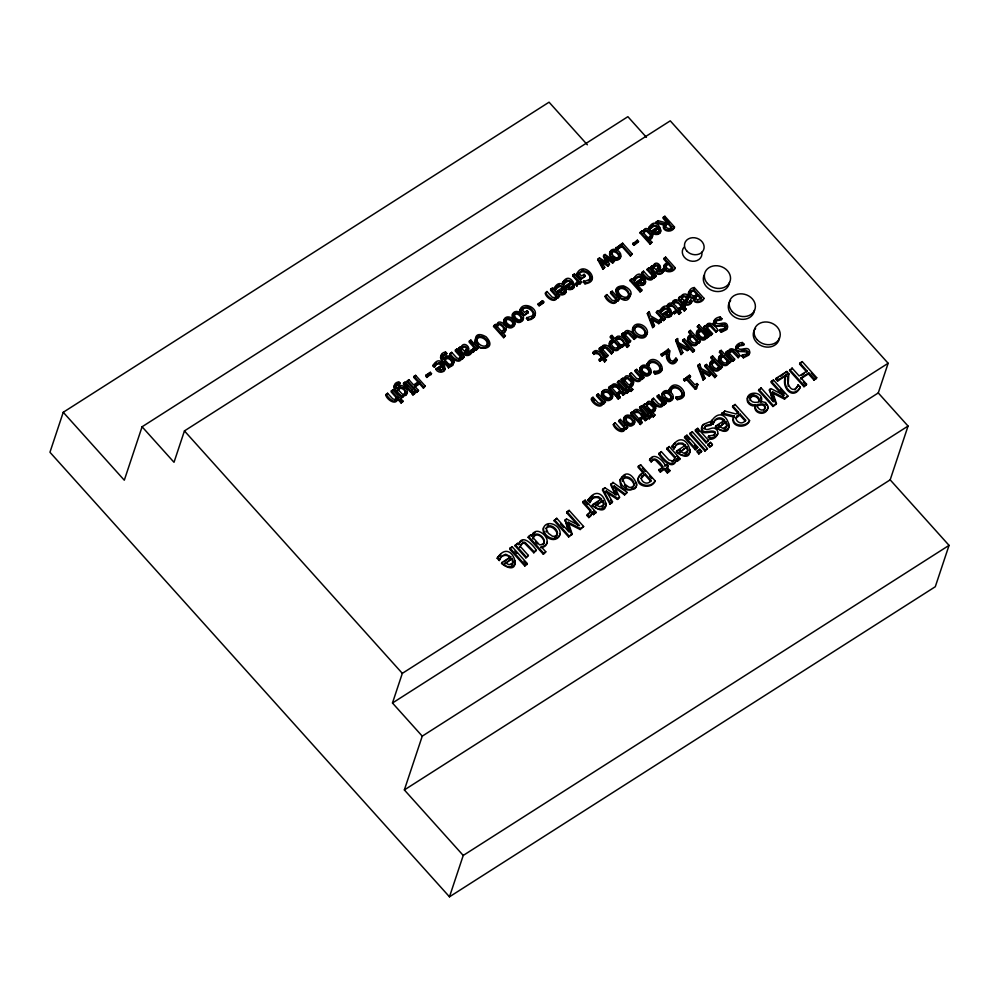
<?xml version="1.0" encoding="UTF-8"?>
<svg xmlns="http://www.w3.org/2000/svg" width="999" height="999" viewBox="0 0 999 999"><rect width="100%" height="100%" fill="white"/><g stroke="black" fill="none" stroke-linecap="round" stroke-linejoin="round"><path stroke-width="1.5" d="M468.456 349.2L468.169 347.54M660.302 268.044L660.014 266.383M688.386 298.863L688.086 297.19M761.263 400.924L760.801 397.852M747.564 398.126C747.027 402.497 751.86 405.606 755.806 404.77C753.82 407.979 747.165 404.083 747.19 400.349C746.265 389.098 766.233 392.07 760.751 402.547M611.201 254.046C612.125 249.313 618.718 252.997 618.818 256.468A2.597 2.173 18.4 0 1 618.256 257.954L617.769 258.341M625.162 419.855C626.086 415.122 632.692 418.806 632.792 422.277A2.597 2.173 18.4 0 1 632.217 423.763L631.73 424.15M622.377 481.281C623.763 474.175 633.666 479.707 633.816 484.927A3.896 3.259 18.4 0 1 632.979 487.15L631.393 488.161M641.433 369.83C641.545 364.235 649.225 366.858 649.4 371.228A2.597 2.173 18.4 0 1 648.838 372.714L647.777 373.389A2.572 2.16 18.4 0 1 645.941 373.439C636.001 368.494 647.34 363.948 649.063 372.265A2.597 2.173 18.4 0 1 648.488 373.751L648.001 374.138M504.183 330.032L502.822 326.81L500.387 324.937A2.098 1.761 18.4 0 0 498.688 324.9L496.928 326.785M544.13 542.757C544.455 538.136 537.125 531.693 533.691 536.925M634.265 330.007C635.701 322.202 648.189 329.995 644.343 335.427M717.544 434.365L717.619 433.441M711.75 424.1L705.981 425.299L703.92 428.896L705.644 426.336L711.288 425.212L711.75 424.1L709.702 421.815L703.383 424.363A6.518 5.457 18.4 0 0 701.773 427.023C701.61 436.363 712.1 428.134 715.321 432.367L714.372 435.127M715.321 432.367L715.247 433.254C714.26 436.7 709.178 434.553 708.266 437.087L710.227 439.273C715.421 439.722 721.141 432.33 715.646 428.833C712.112 425.749 706.755 432.53 704.258 427.859M590.134 279.021C590.771 273.376 582.105 268.681 578.658 274.275M546.778 543.493L546.928 542.295M669.655 350.674L669.23 356.943L670.429 360.302L673.114 361.226L675.961 358.104L677.334 359.64C673.114 370.117 662.474 358.641 667.969 351.311L662.012 355.931L660.913 354.695L668.294 349.163L669.655 350.674L668.893 356.056L669.442 360.402M777.559 381.094L777.909 380.057L786.325 374.687L785.976 375.724L777.559 381.094L775.898 379.245L776.235 378.209L786.812 371.466L788.848 373.726L788.111 386.226M788.848 373.726C784.764 380.169 791.158 396.566 797.851 385.864M667.969 351.311C663.798 357.979 672.414 368.144 677.334 359.64M785.976 375.724C780.019 386.738 793.318 401.773 800.361 387.175L798.301 384.877L794.992 389.997M786.325 374.687C780.956 384.915 792.107 400.274 800.361 387.175M757.117 406.743L757.304 405.469L761.762 404.97A3.259 2.735 18.4 0 1 764.372 406.256L765.147 408.516M445.079 368.581C444.592 373.401 437.774 373.201 435.864 369.368L442.145 364.548C437.874 358.154 434.752 369.355 432.979 365.871C441.546 349.188 453.184 380.319 436.213 368.331M489.185 345.179L489.198 342.907M515.134 563.686L515.197 560.951M605.856 505.781L605.918 503.046M689.897 452.147L689.959 449.413M728.945 427.222L728.533 423.052M616.383 289.435C617.07 308.029 643.531 294.255 623.576 285.876C603.783 285.901 627.884 311.825 630.519 294.006M543.543 527.672C542.469 534.877 552.797 542.107 558.628 536.5A6.806 5.707 18.4 0 0 560.152 533.054C560.102 524.712 545.929 518.956 543.206 528.708C542.12 535.914 552.447 543.144 558.291 537.537A6.806 5.707 18.4 0 0 559.815 534.078M661.713 370.08L661.887 368.968M683.828 395.592L683.89 393.281M648.326 366.558C650.386 351.835 669.917 372.003 654.07 371.316L653.608 372.427L655.157 374.15C672.827 371.94 652.235 349.4 646.79 364.847L648.326 366.558C649.537 357.767 663.136 364.785 659.065 371.066M670.441 392.07C672.502 377.347 692.032 397.527 676.198 396.828L675.724 397.952L677.272 399.675C694.954 397.452 674.35 374.912 668.918 390.372L670.441 392.07L671.028 390.259M694.992 299.35L695.429 297.752L698.488 294.88L701.323 298.027L700.973 299.063L698.151 295.916M694.917 298.913L695.779 296.715L698.488 294.88M476.323 350.112L478.109 348.164L470.866 340.097L469.418 341.021L474.562 346.74C470.829 350.874 473.763 355.082 475.586 347.877L476.673 349.076L476.323 350.112L475.249 348.913L475.586 347.877M474.562 346.74L472.265 349.6L473.526 351.011L473.189 352.048M579.932 283.991L580.269 282.954L579.195 281.755L578.858 282.792L579.932 283.991L581.718 282.03L574.475 273.963L573.026 274.887L578.171 280.607L577.372 283.054M578.171 280.607L575.861 283.466L577.135 284.89L576.798 285.914L575.524 284.503L575.948 283.416M593.531 514.672L596.028 512.262L585.164 500.174L583.004 501.548L590.721 510.139L589.697 513.274L586.913 515.459L588.823 517.582L591.096 515.584L592.257 511.838L593.868 513.636L593.531 514.672L591.908 512.874M663.586 320.617L663.923 319.593L662.849 318.394L662.499 319.43L663.586 320.617L665.359 318.669L658.116 310.602L656.68 311.526L661.825 317.245L660.614 320.229M661.825 317.245L659.515 320.105L660.789 321.528L660.439 322.552L662.499 319.43M695.329 389.335L696.515 388.574L696.078 386.988L697.864 384.54L696.977 383.554L694.917 384.877L688.436 377.672L690.509 376.348L689.522 375.249L683.616 379.845L684.602 380.944L686.962 378.609L695.666 388.299L695.329 389.335L686.625 379.645M696.003 387.337L697.864 384.54M578.858 282.792L576.798 285.914M579.195 281.755L577.135 284.89M592.257 511.838L591.445 514.547L588.823 517.582M662.849 318.394L660.789 321.528M495.716 326.348L495.317 324.488L495.716 326.348L498.064 323.301M496.053 325.312L498.414 322.277A3.659 3.059 18.4 0 1 500.949 322.24C504.145 323.339 508.066 327.535 505.531 330.894A5.17 4.333 18.4 0 1 502.272 332.23L501.923 333.266A5.17 4.333 18.4 0 0 505.182 331.93L505.944 328.796M532.042 534.977L531.755 536.201L530.644 534.964L528.146 537.375L543.281 554.22L545.791 551.81L541.071 546.565A7.755 6.506 18.4 0 0 545.966 544.567L546.69 543.581M664.198 265.284C661.301 272.078 671.703 273.951 674.912 268.881L675.249 267.844L665.596 257.105L663.736 259.103L667.332 263.112L666.046 263.936M397.864 397.964L397.527 399.001L401.173 403.072L401.523 402.035L397.864 397.964C396.94 406.443 387.075 400.05 385.789 395.217L387.575 393.256L392.694 398.851L394.967 399.488A3.272 2.735 18.4 0 0 396.353 398.239M461.613 358.092L462.425 358.991L461.963 357.055C461.026 365.422 451.173 359.265 449.887 354.308L451.673 352.347L456.78 357.942L459.065 358.579A3.272 2.735 18.4 0 0 460.452 357.33M461.963 357.055C460.214 364.523 451.461 357.055 450.224 353.271M556.93 297.252L557.742 298.152L557.28 296.216C556.343 304.583 546.49 298.426 545.204 293.469L546.99 291.508L552.097 297.103L554.383 297.739A3.272 2.735 18.4 0 0 555.769 296.491M557.28 296.216C555.531 303.684 546.778 296.216 545.541 292.432M617.182 299.275L617.644 301.211L617.182 299.275C616.258 307.754 606.381 301.361 605.107 296.528L606.893 294.568L612 300.162L614.285 300.799A3.272 2.735 18.4 0 0 615.671 299.55M602.921 402.997L603.721 403.883L603.259 401.96C602.322 410.314 592.482 404.17 591.183 399.2L592.969 397.252L598.089 402.834L600.362 403.471A3.272 2.735 18.4 0 0 601.748 402.222M603.259 401.96C601.51 409.428 592.757 401.948 591.533 398.164M653.808 275.899L654.27 277.834L653.808 275.899C652.884 284.365 643.019 277.984 641.733 273.139L643.518 271.191L648.638 276.785L650.911 277.422A3.272 2.735 18.4 0 0 652.297 276.174M625.037 428.509L625.849 429.395L625.386 427.472C624.45 435.826 614.597 429.682 613.311 424.712L615.097 422.764L620.204 428.346L622.477 428.996A3.272 2.735 18.4 0 0 623.863 427.734M625.386 427.472C623.638 434.94 614.885 427.46 613.648 423.676M641.658 377.447L642.12 379.383L641.658 377.447C640.734 385.926 630.856 379.533 629.582 374.7L631.368 372.739L636.475 378.334L638.761 378.971A3.272 2.735 18.4 0 0 640.134 377.722M663.436 403.996L664.235 404.895L663.773 402.972C662.837 411.326 652.996 405.182 651.698 400.212L653.483 398.251L658.603 403.846L660.876 404.483A3.272 2.735 18.4 0 0 662.262 403.234M663.773 402.972C662.025 410.439 653.271 402.959 652.047 399.175M676.036 461.026L676.698 458.666L677.896 460.002L677.559 461.038L676.348 459.702L676.698 458.666M519.043 543.344L518.718 544.692L517.507 543.344L515.009 545.766L525.874 557.854L528.384 555.444L520.267 546.416L519.917 547.452L520.979 544.33L523.089 542.395A2.21 1.848 18.4 0 1 525.124 542.432L534.153 551.76L533.803 552.797L524.775 543.468A2.21 1.848 18.4 0 0 522.739 543.431L520.629 545.354M619.318 347.552L620.067 348.389L619.655 346.516C618.918 356.031 604.532 346.928 610.551 341.533M619.655 346.516C616.932 356.431 602.622 340.859 613.536 339.697L610.501 336.326L611.937 335.402L621.853 346.441L620.067 348.389M706.468 336.975L707.23 337.824L706.817 335.939C706.081 345.454 691.683 336.363 697.714 330.956M706.817 335.939C704.083 345.866 689.785 330.282 700.686 329.133L700.349 330.157L697.314 326.785L699.1 324.825L709.015 335.864L707.23 337.824M719.917 368.032L720.666 368.868L720.254 366.995C719.555 375.886 706.368 368.544 710.464 362.562M720.254 366.995C717.532 376.923 703.221 361.338 714.135 360.177L713.786 361.213L710.751 357.842L712.537 355.881L722.452 366.92L720.666 368.868M728.596 362.487L729.345 363.336L728.933 361.451C728.196 370.979 713.81 361.875 719.829 356.468M728.933 361.451C726.211 371.378 711.9 355.794 722.814 354.645L719.779 351.261L721.216 350.349L731.131 361.376L729.345 363.336M460.851 348.663C462.437 338.524 474.887 349.338 464.847 353.109M652.697 267.495L652.272 265.609L652.697 267.495L655.069 264.36M653.046 266.471C655.844 257.58 665.971 269.068 656.693 271.94L660.314 267.869M533.578 536.85L532.954 538.948C534.353 525.624 552.772 543.606 539.56 544.88L533.291 537.912M624.512 380.207L628.683 384.852L630.968 384.078L631.78 383.254L631.268 381.968L627.809 378.696A2.098 1.761 18.4 0 0 626.123 378.658L624.163 381.243L626.473 377.622A2.098 1.761 18.4 0 1 628.159 377.659L631.88 381.581L630.619 385.114M398.364 389.822C400.274 382.317 410.676 393.768 402.335 394.243L398.364 389.822L398.014 390.846C399.076 385.239 407.355 390.334 404.782 394.143M461.863 349.787C461.875 342.582 471.253 348.052 464.21 350.986L462.2 348.751M434.39 367.295C435.015 363.861 439.772 362.625 441.808 365.584L435.864 369.368M555.319 290.11C555.694 286.313 560.639 283.791 563.161 287.3L562.824 288.336C559.502 282.717 555.731 291.87 553.995 288.624C562.562 271.94 574.2 303.072 557.23 291.096L563.161 287.3M563.586 284.827C563.96 281.044 568.906 278.521 571.428 282.03L571.091 283.067C567.769 277.447 563.998 286.601 562.262 283.354C570.829 266.658 582.467 297.789 565.496 285.814L571.428 282.03M510.776 556.83L501.873 562.512L501.523 563.548C526.248 581.68 512.312 534.328 497.19 558.304L499.175 560.514L501.361 556.243L505.694 554.233L510.776 556.83L504.07 561.925M499.3 560.439L499.925 558.541M649.999 229.67C650.374 225.886 655.319 223.364 657.854 226.873L657.504 227.909C654.183 222.29 650.411 231.443 648.676 228.197C657.242 211.501 668.893 242.632 651.91 230.657L657.854 226.873M634.914 280.594C635.539 277.16 640.309 275.924 642.332 278.883L642.682 277.847C638.398 271.453 635.277 282.655 633.503 279.171C642.07 262.487 653.708 293.619 636.738 281.643L642.682 277.847M661.163 312.575C661.538 308.791 666.483 306.268 669.005 309.777L668.668 310.814C665.346 305.195 661.563 314.348 659.839 311.101C668.406 294.405 680.044 325.549 663.074 313.561L669.005 309.777M713.398 423.101C714.273 417.832 721.49 415.859 724.587 420.354L715.684 426.036L715.334 427.072C740.059 445.204 726.123 397.852 711.001 421.828L712.999 424.038L713.736 422.065M564.185 292.37L564.835 290.397L564.098 288.349L559.228 292.27L564.098 288.349M572.452 287.1L573.101 285.115L572.365 283.067L567.832 285.964L570.304 287.35L572.789 286.064M512.475 563.911L513.274 561.475L512.175 558.391L505.032 563.761L512.175 558.391M603.196 506.006L603.995 503.558L602.897 500.487L595.754 505.856L602.897 500.487M587.35 144.793L549.063 102.185L63.249 412.275L49.95 452.26L449.475 896.815L935.289 586.725L949.05 545.367L890.171 479.845L908.054 426.061L878.271 392.932L888.136 363.274L670.254 120.842L184.44 430.919L174.013 462.3L142.083 426.773L627.884 116.683L646.428 137.313M142.083 426.773L124.301 480.207L63.249 412.275M387.575 393.256L385.789 395.217M391.421 390.809L391.084 391.833L396.491 397.852L396.84 396.828L391.421 390.809L392.869 389.885L402.959 401.111L401.173 403.072M392.52 390.921L392.869 389.885M394.855 384.715C390.746 389.61 400.312 394.031 401.848 397.652L402.197 396.615C397.739 393.856 389.048 383.753 398.888 381.78L400.162 383.191L399.737 384.278L396.116 385.789L395.679 388.074M403.658 382.992L403.321 384.028L410.564 392.083L412.35 390.134L405.107 382.068L403.658 382.992L410.914 391.059L410.564 392.083M405.107 382.068L404.757 383.104L407.867 386.563M419.98 382.854L414.722 386.213L418.506 390.422L416.645 392.432L406.993 381.68L408.853 379.682L413.586 384.94L418.831 381.593L414.11 376.323L415.621 375.362L425.287 386.101L423.426 388.112L419.63 383.891L419.98 382.854L423.763 387.075L423.426 388.112M401.848 397.652L403.209 396.778L403.334 395.342C414.11 394.205 400.362 379.121 397.352 388.698C393.831 386.351 397.215 383.254 400.162 383.191M403.209 396.778L403.334 395.342M408.853 379.682L406.993 381.68M415.859 384.303L418.494 382.617L413.761 377.36L414.11 376.323M415.621 375.362L413.761 377.36M411.675 393.506L413.661 391.421L414.922 392.832L414.585 393.856L412.937 394.905L411.675 393.506L413.661 391.421M414.722 386.213L414.385 387.25L419.63 383.891M412.937 394.905L414.922 392.832M418.494 382.617L418.831 381.593M416.645 392.432L418.506 390.422M426.024 375.1L425.674 376.123L426.848 377.435L431.518 373.638L430.344 372.327L426.024 375.1L427.197 376.398L426.848 377.435M426.76 375.437L430.344 372.327M434.303 367.345L434.727 366.258M445.204 353.034L445.542 351.998L446.815 353.421L446.391 354.495L442.782 356.006L442.332 358.291M441.808 365.584L442.145 364.548M439.335 368.793L443.081 365.584L443.818 367.644L443.169 368.993L441.021 369.867L438.549 368.481L443.081 365.584M451.673 352.347L449.887 354.308M448.988 364.46L445.017 360.04C446.94 352.535 457.33 363.986 448.988 364.46L448.651 365.497L444.68 361.076M440.896 355.619C438.698 360.764 446.79 364.011 448.514 367.869L448.851 366.833C451.71 365.659 456.818 362.287 452.485 358.291C450.586 355.157 444.73 354.67 444.018 358.916C440.484 356.568 443.868 353.471 446.815 353.421M448.514 367.869L450.212 365.971M455.519 349.887L455.182 350.924L460.589 356.943L460.926 355.906L455.519 349.887L456.968 348.976L464.21 357.03L462.425 358.991M456.968 348.976L456.618 350.012L460.764 354.608M468.494 353.534L470.954 350.287L472.19 351.66C469.28 359.066 460.576 354.633 458.641 348.713L460.414 346.765L461.188 347.627M460.414 346.765L458.641 348.713M465.072 353.359L465.184 352.073L468.456 349.026M469.418 341.021L469.08 342.058L474.225 347.777M465.422 352.335L466.333 354.17L470.866 350.337L470.529 351.373M470.866 340.097L470.517 341.134L473.626 344.593M471.915 350.637L472.34 349.55M472.377 350.424L472.727 349.388M473.464 351.923L475.349 348.913M502.272 332.23L505.407 335.726L503.621 337.674L493.531 326.448L495.317 324.488M503.621 337.674L505.407 335.726M519.617 310.926C522.29 298.801 542.357 309.865 532.929 317.707A9.728 8.154 18.4 0 1 529.42 319.006L528.359 319.156C523.876 316.046 537.2 317.719 533.154 311.626C531.381 307.317 524.937 304.995 522.052 309.59L524.55 312.362L527.185 310.677L528.309 311.938L527.971 312.974L523.826 315.609L519.617 310.926L522.577 307.58M449.475 896.815L463.236 855.444L404.358 789.934L422.252 736.151L392.47 703.009L402.322 673.363L888.136 363.274M523.826 315.609L528.309 311.938M527.185 310.677L526.848 311.713L527.971 312.974M535.127 313.536L534.477 316.933L531.406 319.355L528.021 320.192L526.473 318.469L526.948 317.357M528.021 320.192L528.359 319.156M537.937 304.47L542.607 300.674L543.781 301.985L543.431 303.022L539.11 305.781L537.937 304.47L542.607 300.674M539.11 305.781L543.781 301.985M546.64 292.545L546.99 291.508M550.836 289.048L550.499 290.085L555.906 296.104L556.243 295.067L550.836 289.048L552.285 288.137L559.527 296.191L557.742 298.152M551.935 289.161L552.285 288.137M566.008 290.397C566.833 295.766 558.866 296.478 556.893 292.133L557.23 291.096M573.95 284.166C576.336 289.81 567.282 291.82 565.159 286.85L565.496 285.814M577.834 281.643L572.689 275.924L573.026 274.887M574.475 273.963L572.689 275.924M567.494 287L572.365 283.067M576.56 274.575C582.604 258.491 603.334 281.481 584.964 283.841L583.416 282.118C585.052 280.12 592.819 280.644 590.109 275.287C588.324 270.966 581.893 268.644 578.995 273.239L581.493 276.011L584.14 274.325L585.264 275.587L584.914 276.623L580.781 279.258L576.56 274.575L577.709 272.889M575.524 284.503L576.336 283.254M577.072 285.789L577.41 284.752M580.781 279.258L585.264 275.587M583.791 275.362L584.14 274.325M583.553 282.043L583.891 281.006M584.964 283.841L585.314 282.817L583.766 281.081M614.485 261.114L612.974 262.075L605.856 256.793L609.44 264.335L608.241 265.097L600.549 260.19L604.732 267.332L602.946 269.293L597.864 259.852L598.214 258.816L599.537 257.967L607.217 262.837L603.721 255.307L605.044 254.458L614.485 261.114L612.637 263.112L605.506 257.829M599.537 257.967L597.864 259.852M499.175 560.514L499.65 559.403M603.721 255.307L603.371 256.331L606.293 262.625M604.695 255.494L605.044 254.458M510.014 548.139L509.665 549.175L524.812 566.021L527.31 563.598L512.175 546.753L510.014 548.139L525.149 564.984L524.812 566.021M602.946 269.293L604.732 267.332M511.825 547.789L512.175 546.753M601.485 262.038L607.904 266.134L608.241 265.097M609.44 264.335L607.904 266.134M517.507 543.344L515.009 545.766M621.927 246.491L616.833 249.75L615.684 248.476L622.652 243.219L632.305 253.971L630.444 255.969L621.927 246.491L622.265 245.454L630.781 254.932L630.444 255.969M616.833 249.75L622.265 245.454M612.637 263.112L612.974 262.075M622.652 243.219L615.684 248.476M606.893 294.568L605.107 296.528M610.739 292.108L610.401 293.144L615.809 299.163L616.146 298.127L610.739 292.108L612.187 291.196L619.43 299.25L617.644 301.211M530.644 534.964L528.146 537.375M611.838 292.232L612.187 291.196M593.806 354.508C595.454 348.951 600.499 354.957 601.873 357.417L601.535 358.454C599.125 351.398 595.479 354.645 592.707 353.284C594.904 347.115 601.922 352.809 603.321 356.506L604.295 355.881L605.307 357.005L603.983 358.666L605.307 357.005M525.874 557.854L528.384 555.444M596.116 353.072L596.453 352.035M632.692 243.993L637.362 240.197L638.536 241.496L633.865 245.292L632.692 243.993L634.865 242.607M611.45 353.896L613.236 351.935C612.025 348.139 603.234 340.684 601.51 348.151L600.699 347.252L598.913 349.213L606.168 357.267L607.604 356.356L607.954 355.319L602.534 349.3L602.197 350.324C603.071 342.57 610.302 349.3 611.8 352.859L611.45 353.896L605.431 347.677L602.672 348.938M633.865 245.292L638.536 241.496M600.362 348.289L600.699 347.252M637.025 241.234L637.362 240.197M640.022 232.942L641.808 230.994L642.544 231.805L644.904 228.771A3.659 3.059 18.4 0 1 647.439 228.734C650.636 229.845 654.557 234.028 652.022 237.387A5.17 4.333 18.4 0 1 648.763 238.724L651.897 242.22L650.112 244.168L640.022 232.942L641.808 230.994M601.873 357.417L598.876 360.152L599.887 361.276L602.884 358.541L604.969 360.864L604.632 361.9L602.547 359.578M518.693 544.38C522.19 532.867 533.716 545.716 536.313 550.374L533.803 552.797M599.887 361.276L602.884 358.541M604.545 347.527L604.882 346.491M604.982 347.54L605.332 346.503M610.501 336.326L610.152 337.362L612.175 339.61M604.295 355.881L603.945 356.918L604.957 358.042M629.969 280.657L631.755 278.696L641.845 289.935L641.508 290.959L640.059 291.883L629.969 280.657L631.755 278.696M611.937 335.402L611.6 336.438L613.586 338.649M592.969 397.252L592.632 398.276L594.692 400.574M606.168 357.267L607.954 355.319M604.333 357.63L606.418 359.94L604.632 361.9M647.752 237.6L643.568 232.954L645.529 230.369A2.098 1.761 18.4 0 1 647.215 230.407C650.849 231.356 652.984 237.525 647.752 237.6L647.402 238.636L645.729 236.775M568.181 522.252L572.115 533.866L568.606 536.913L554.12 520.791L556.743 518.306L569.23 532.192L565.197 519.905L566.57 519.018L579.495 525.636L567.02 511.75L569.143 510.389L583.628 526.51L580.182 529.532L567.832 523.289L568.181 522.252L580.519 528.496L583.628 526.51M543.281 554.22L545.791 551.81M614.185 341.833L614.522 340.809L618.631 345.367L618.294 346.403L614.185 341.833L610.876 343.931M596.815 394.792L596.478 395.829L601.885 401.848L602.235 400.811L596.815 394.792L598.264 393.868L605.506 401.935L603.721 403.883M616.495 340.022C618.144 334.478 623.189 340.472 624.562 342.932L624.225 343.968C621.815 336.913 618.169 340.159 615.396 338.798C617.582 332.642 624.612 338.324 626.011 342.02L626.985 341.396L627.996 342.52L626.673 344.18M634.827 280.657L635.264 279.558M651.91 230.657L651.573 231.693C653.546 236.051 661.513 235.327 660.689 229.957M556.743 518.306L554.12 520.791M597.914 394.905L598.264 393.868M663.935 225.037L655.669 222.952L657.991 220.667L665.446 222.627L667.182 221.516L663.336 217.245L664.859 216.271L674.512 227.023L674.175 228.059C670.829 233.916 660.002 230.619 664.285 224.001L656.018 221.915M645.516 280.944C646.341 286.313 638.373 287.025 636.4 282.68L636.738 281.643M654.894 232.692L653.908 231.843L654.245 230.806L658.778 227.909L659.515 229.957L658.528 232.342M618.806 338.586L619.143 337.55M650.112 244.168L651.897 242.22M657.991 220.667L655.669 222.952M643.606 278.896L638.736 282.817L643.606 278.896L644.343 280.944L643.356 283.329M634.14 339.41L634.49 338.374C632.991 334.815 625.761 328.084 624.887 335.851L625.224 334.815L630.644 340.834L630.294 341.87L628.858 342.782L621.603 334.727L623.388 332.767L624.2 333.666C625.923 326.211 634.715 333.666 635.926 337.462L634.14 339.41L628.121 333.191L625.362 334.453M643.518 271.191L641.733 273.139M623.388 332.767L621.603 334.727M653.908 231.843L658.778 227.909M663.336 217.245L662.999 218.282L666.832 222.552L667.182 221.516M624.562 342.932L621.565 345.666L622.577 346.79L625.574 344.068L627.659 346.378L627.31 347.415L625.237 345.092M647.364 268.731L652.784 274.75L652.434 275.786L647.027 269.767L648.813 267.819L656.056 275.874L654.27 277.834M664.859 216.271L664.51 217.307L669.342 222.69M640.059 291.883L641.845 289.935M578.109 525.524L566.67 512.787L567.02 511.75M608.566 388.112L610.352 386.151L617.594 394.218L617.245 395.254L615.809 396.178L608.566 388.112L610.352 386.151M648.813 267.819L647.027 269.767M622.577 346.79L625.574 344.068M627.235 333.042L627.572 332.005M567.981 530.494L565.197 519.905M627.672 333.054L628.009 332.018M569.143 510.389L566.67 512.787M566.57 519.018L564.847 520.929M661.388 271.478L662.799 269.131L664.048 270.504C661.126 277.909 652.422 273.476 650.486 267.557L652.272 265.609M665.097 223.664L665.446 222.627M621.003 392.857L618.344 394.555L617.332 393.431L619.979 391.733C617.582 384.677 613.935 387.924 611.163 386.563C613.349 380.394 620.379 386.089 621.765 389.785L622.739 389.16L623.751 390.284L622.439 391.933L624.525 394.255L623.076 395.179L621.003 392.857L621.341 391.82L623.426 394.143L623.076 395.179M626.985 341.396L626.635 342.432L627.647 343.556M612.262 387.787C613.91 382.23 618.943 388.236 620.329 390.696L617.332 393.431M649.65 278.571L649.987 277.535M667.906 223.739L668.244 222.715L671.89 226.761L671.553 227.797L667.906 223.739L665.496 225.449L665.172 227.497M628.858 342.782L630.644 340.834M650.099 278.584L650.436 277.547M614.56 386.351L614.909 385.314M627.996 342.52L627.022 343.144L629.095 345.454L627.31 347.415M617.407 382.467L619.193 380.519L626.435 388.574L626.086 389.61L624.65 390.534L617.407 382.467L619.193 380.519M568.606 536.913L572.115 533.866M621.303 379.158L620.966 380.194L631.056 391.421L632.842 389.473L629.695 385.976A5.17 4.333 18.4 0 0 632.966 384.64C635.489 381.281 631.568 377.098 628.371 375.986A3.659 3.059 18.4 0 0 625.836 376.024L623.488 379.071L622.752 378.246L621.303 379.158L631.393 390.397L631.056 391.421M656.93 272.203L657.03 270.916M615.809 396.178L617.594 394.218M622.402 379.283L622.752 378.246M616.92 397.59L618.905 395.504L620.167 396.915L619.83 397.952L618.181 398.988L616.92 397.59L618.905 395.504M618.344 394.555L621.341 391.82M583.004 501.548L582.654 502.584L590.372 511.163L590.721 510.139M618.181 398.988L620.167 396.915M665.247 258.129L665.596 257.105M585.164 500.174L584.815 501.198L587.787 504.495M660.701 321.641L659.153 322.64L651.448 318.157L654.482 325.612L652.634 327.61L647.327 313.636L649.2 311.613L650.699 315.959L660.701 321.641L658.803 323.676L652.384 319.942M622.739 389.16L622.402 390.197L623.413 391.321M649.2 311.613L647.327 313.636M587.912 500.387C603.034 476.423 616.97 523.763 592.245 505.644L592.594 504.607L601.498 498.926L598.526 496.728L594.355 496.765L592.095 498.339L589.909 502.609L587.912 500.387L592.931 495.741M624.65 390.534L626.435 388.574M667.332 263.112L667.682 262.075L664.073 258.067M631.368 372.739L629.582 374.7M615.097 422.764L613.311 424.712M624.525 394.255L624.862 393.219L622.789 390.909L623.751 390.284M626.111 390.909L625.761 391.945L627.022 393.344L629.008 391.271L627.747 389.86L626.111 390.909L627.372 392.32L627.022 393.344M580.182 529.532L580.519 528.496M665.684 266.608L668.768 263.299L672.627 267.595L671.028 269.43M589.909 502.609L590.372 501.498L588.249 499.35M627.397 390.896L627.747 389.86M629.695 385.976L629.358 387.013A5.17 4.333 18.4 0 0 632.617 385.676L633.066 381.606M586.913 515.459L590.484 511.251M635.214 370.279L634.865 371.316L640.284 377.335L640.621 376.298L635.214 370.279L636.65 369.368L643.905 377.422L642.12 379.383M618.943 420.304L624.35 426.323L624.013 427.36L618.593 421.341L620.379 419.38L627.634 427.447L625.849 429.395M636.313 370.404L636.65 369.368M620.379 419.38L618.593 421.341M661.475 318.281L656.331 312.562L656.68 311.526M658.116 310.602L656.331 312.562M652.634 327.61L654.482 325.612M621.216 430.144L621.565 429.108M621.665 430.157L622.015 429.12M610.988 483.691L616.246 494.992L604.732 487.687L602.385 489.997L610.002 504.158L612.512 501.735L606.243 491.008L605.894 492.045L617.432 499.413L619.567 497.24L614.198 485.926L613.848 486.963L624.537 494.88L627.135 492.407L612.974 482.417L610.639 484.727L615.247 494.617M659.59 320.055L659.178 321.141L659.977 319.892M658.803 323.676L659.153 322.64M604.383 488.711L604.732 487.687M601.498 498.926L601.148 499.962C598.339 495.904 591.783 497.002 590.309 501.66M671.84 312.874C672.677 318.231 664.697 318.956 662.724 314.598L663.074 313.561M660.726 322.427L661.063 321.391M630.681 413.623L632.467 411.675L639.71 419.73L639.372 420.766L637.924 421.69L630.681 413.623L632.467 411.675M668.269 306.98C669.917 301.423 674.962 307.43 676.335 309.89L675.998 310.926C673.588 303.871 669.942 307.118 667.17 305.756C669.355 299.588 676.385 305.282 677.784 308.978L678.758 308.354L679.77 309.478L678.796 310.102L680.868 312.412L679.083 314.373L677.01 312.05L677.347 311.014L679.432 313.336L679.083 314.373M634.465 413.249C636.026 407.729 641.121 413.861 642.444 416.208L642.107 417.245C639.697 410.189 636.051 413.436 633.279 412.075C635.476 405.919 642.494 411.6 643.893 415.297L643.543 416.333L641.545 414.098M634.377 413.299L634.815 412.212M670.579 305.544L670.916 304.508M673.95 302.535L673.526 303.621C675.162 298.077 680.207 304.083 681.593 306.543L678.596 309.265L681.243 307.58C678.833 300.512 675.187 303.771 672.427 302.41C674.612 296.241 681.643 301.923 683.029 305.619L682.692 306.656L680.681 304.42M666.196 314.023L669.942 310.814L670.679 312.874L669.692 315.247M612.637 483.454L612.974 482.417M636.688 411.863L637.025 410.826M639.872 406.943L639.522 407.979L646.765 416.046L648.551 414.086L641.308 406.031L639.872 406.943L647.115 415.01L646.765 416.046M640.958 407.068L641.308 406.031M675.824 302.185L676.173 301.161M677.01 312.05L674.35 313.748L673.338 312.625L676.335 309.89M610.002 504.158L612.512 501.735M689.472 302.297L690.883 299.937L692.12 301.311C689.21 308.716 680.506 304.295 678.571 298.364L680.344 296.416L681.118 297.277C681.38 293.419 686.912 292.807 688.436 296.154C690.072 301.211 679.982 306.568 688.386 298.676M637.924 421.69L639.71 419.73M643.081 405.706L644.867 403.758L645.604 404.583L647.964 401.536A3.659 3.059 18.4 0 1 650.499 401.511C653.696 402.609 657.617 406.793 655.082 410.152A5.17 4.333 18.4 0 1 651.823 411.501L654.957 414.985L653.171 416.945L643.081 405.706L644.867 403.758M642.444 416.208L639.447 418.943L640.459 420.067L643.456 417.345L645.541 419.655L645.204 420.691L643.119 418.369M674.35 313.748L677.347 311.014M680.344 296.416L678.571 298.364M639.385 422.065L639.035 423.101L640.309 424.513L642.295 422.427L641.021 421.016L639.385 422.065L640.646 423.476L640.309 424.513M655.157 374.15L655.506 373.127L654.07 371.316M640.459 420.067L643.456 417.345M640.684 422.053L641.021 421.016M678.408 309.39L678.758 308.354M643.543 416.333L644.867 414.672L645.878 415.796L644.555 417.457L646.64 419.767L645.204 420.691M682.604 307.667L682.255 308.703L684.34 311.014L684.69 309.977L682.604 307.667L678.446 311.139L680.531 313.449M617.432 499.413L619.567 497.24M681.243 307.58L681.593 306.543M683.803 301.673L684.14 300.637C691.183 297.714 681.805 292.232 681.793 299.438L682.13 298.401L684.14 300.637M667.956 350.199L668.294 349.163M684.003 304.995L683.666 306.031L684.677 307.155L683.703 307.779L685.014 306.119L684.003 304.995L683.029 305.619M684.777 302.759L685.114 301.723M653.483 398.251L651.698 400.212M646.64 419.767L646.99 418.731L644.904 416.421L645.878 415.796M648.226 416.421L647.876 417.457L649.15 418.868L651.136 416.783L649.862 415.372L648.226 416.421L649.487 417.832L649.15 418.868M684.677 307.155L685.014 306.119M685.851 303.684L685.351 301.985M650.811 410.364L646.628 405.719L648.588 403.134A2.098 1.761 18.4 0 1 650.274 403.171C653.895 404.12 656.043 410.302 650.811 410.364L650.461 411.401L647.951 408.616M649.525 416.408L649.862 415.372M657.33 395.804L656.992 396.828L662.399 402.847L662.749 401.823L657.33 395.804L658.778 394.88L666.021 402.947L664.235 404.895M679.058 342.919L689.06 348.601L688.723 349.638L687.162 350.624L679.457 346.154L679.807 345.117L682.841 352.572L680.993 354.57L675.686 340.597L677.572 338.574L678.708 343.943M684.04 306.743L686.126 309.066L684.34 311.014M624.537 494.88L627.135 492.407M693.93 288.561L694.268 287.525L703.933 298.276L703.583 299.313C700.998 304.021 690.946 303.758 694.03 297.078C686.438 298.514 687.599 288.049 694.268 287.525M658.428 395.916L658.778 394.88M677.572 338.574L675.686 340.597M690.259 295.192L690.359 293.107L693.855 289.722L697.414 293.694C693.506 299.513 686.313 291.72 693.855 289.722M653.171 416.945L654.957 414.985M638.373 466.208L638.024 467.245L643.431 473.251L643.768 472.215L638.373 466.208L640.646 464.76L655.132 480.869L654.795 481.905C648.963 491.658 629.994 483.279 641.495 474.488M675.961 358.104L675.312 359.802M640.309 465.784L640.646 464.76M682.592 340.859L684.377 338.898L694.467 350.137L694.13 351.173L692.682 352.085L682.592 340.859L684.377 338.898M680.993 354.57L682.841 352.572M691.67 335.701L688.636 332.33L690.421 330.369L700.336 341.408L698.551 343.356L697.789 342.52C696.003 350.711 683.279 341.196 689.035 336.501M690.421 330.369L688.636 332.33M662.762 467.819L655.194 459.915L652.697 460.314L651.173 461.9L649.537 460.064C653.383 451.461 663.024 460.277 665.272 465.409L664.934 466.446M640.958 478.496L645.416 474.05L651.198 480.482C645.691 488.161 635.739 476.873 645.416 474.05M687.162 350.624L689.06 348.601M689.36 338.898L693.006 335.776L697.115 340.334L695.866 343.294M651.173 461.9C654.145 454.195 660.901 463.636 663.111 466.783L658.791 470.367L660.302 472.052L664.622 468.481L667.757 471.953L667.407 472.989L664.285 469.518M699.1 324.825L697.314 326.785M676.373 459.99C672.864 471.553 661.375 458.666 658.753 454.008L661.263 451.598L668.93 459.977L672.339 460.939A4.908 4.108 18.4 0 0 674.425 459.065M692.682 352.085L694.467 350.137M677.272 399.675L677.622 398.638L676.198 396.828M684.602 380.944L686.962 378.609M661.263 451.598L658.753 454.008M701.335 331.268L701.685 330.232L705.794 334.802L705.444 335.839L701.335 331.268L698.226 332.854L698.388 335.164M711.3 333.641L706.793 328.634L707.13 327.597L712.537 333.616L710.751 335.564L703.508 327.51L705.294 325.549L706.106 326.448C707.829 318.981 716.62 326.448 717.831 330.232L716.046 332.192L710.027 325.974L707.267 327.235M698.551 343.356L700.336 341.408M705.294 325.549L703.508 327.51M689.522 375.249L683.616 379.845M690.159 377.385L690.509 376.348M667.032 447.914L675.149 456.943L674.8 457.979L666.695 448.951L669.193 446.528L680.057 458.628L677.559 461.038M660.302 472.052L664.622 468.481M709.14 325.824C710.976 322.465 714.697 330.594 716.395 331.156L716.046 332.192M669.193 446.528L666.695 448.951M709.577 325.836L709.914 324.8M698.151 365.072L697.801 366.109L703.109 380.082L704.957 378.084L701.922 370.629L709.627 375.112L711.188 374.113L701.173 368.431L699.687 364.086L698.151 365.072L703.458 379.046L703.109 380.082M671.94 446.753C687.062 422.789 701.011 470.129 676.286 452.01L676.623 450.974L685.526 445.292L682.554 443.094L678.383 443.131L676.123 444.705L673.938 448.976L671.94 446.753L672.564 445.804M699.337 365.122L699.687 364.086M666.383 465.509L666.733 464.473L668.256 466.171L667.906 467.195M710.751 335.564L712.537 333.616M673.938 448.976L674.4 447.864L672.29 445.716M700.836 369.468L701.173 368.431M696.977 383.554L697.514 385.564M696.515 388.574L696.34 386.301M719.954 318.019L720.304 316.983L721.915 318.768L721.465 319.88L716.67 320.741L715.247 323.326M667.407 472.989L669.917 470.566L666.795 467.095L668.256 466.171M705.057 365.334L704.72 366.371L714.809 377.597L716.595 375.649L706.505 364.423L705.057 365.334L715.147 376.573L714.809 377.597M706.156 365.447L706.505 364.423M726.86 325.961L727.309 327.41A4.833 4.058 18.4 0 1 726.623 329.62L721.266 332.292L719.73 330.582L720.192 329.483L724.425 328.621L725.724 326.211C723.288 321.715 717.657 328.634 714.71 324.363C711.463 320.704 716.745 316.895 720.304 316.983M684.765 436.588L684.427 437.624L695.292 449.725L697.801 447.302L686.925 435.214L684.765 436.588L695.641 448.688L695.292 449.725M686.925 446.853L679.782 452.222L686.925 446.853L688.024 449.925L686.725 452.984M712.2 356.918L712.537 355.881M686.925 435.214L686.588 436.251L689.547 439.548M721.266 332.292L721.615 331.268L720.192 329.483M685.526 445.292L685.189 446.328C682.367 442.27 675.824 443.369 674.337 448.027M690.147 433.154L689.809 434.19L704.944 451.036L707.454 448.626L692.319 431.78L690.147 433.154L705.294 450L704.944 451.036M704.607 379.121L701.585 371.665L709.278 376.136L709.627 375.112M714.784 362.325L715.122 361.288L719.23 365.859L718.88 366.895L714.784 362.325L711.663 363.911M711.188 374.113L709.278 376.136M691.97 432.817L692.319 431.78M721.078 355.894L722.464 355.681L719.43 352.297L719.779 351.261M721.216 350.349L719.43 352.297M695.529 429.72L695.192 430.756L706.056 442.844L708.566 440.434L697.702 428.346L695.529 429.72L706.405 441.808L706.056 442.844M697.702 428.346L697.352 429.37L699.325 431.568M723.463 356.78L723.8 355.744L727.909 360.314L727.572 361.351L723.463 356.78L720.679 357.929L720.229 360.027M738.174 357.704L738.511 356.668C737.012 353.109 729.782 346.378 728.908 354.146L729.258 353.109L734.665 359.128L734.315 360.164L732.879 361.089L725.636 353.022L727.422 351.061L728.221 351.96C729.944 344.505 738.736 351.96 739.959 355.756L738.174 357.704L732.142 351.486L729.382 352.747M727.422 351.061L725.636 353.022M697.302 450.811L696.965 451.835L698.863 453.946L701.66 451.348L699.762 449.238L697.302 450.811L699.2 452.922L698.863 453.946M731.256 351.336L731.605 350.299M731.693 351.348L732.042 350.312M699.762 449.238L699.425 450.274L701.323 452.385M732.879 361.089L734.665 359.128M708.728 435.989L708.266 437.087M712.999 424.038L713.461 422.927L713.124 423.963M707.729 444.967L710.539 442.357L712.424 444.468L712.087 445.504L709.627 447.077L707.729 444.967L710.539 442.357M710.227 439.273L710.564 438.236L715.321 436.575L717.582 434.228M742.082 343.531L742.419 342.495L744.03 344.293C743.219 346.753 738.086 344.418 737.337 347.964M709.627 447.077L712.424 444.468M743.581 345.392L744.03 344.293M733.89 417.095L721.49 413.961L724.799 411.051L735.988 413.986L738.586 412.325L732.816 405.919L735.102 404.47L749.587 420.591L749.238 421.615C744.53 430.057 728.333 425.899 734.24 416.059L721.84 412.937M748.988 351.486L749.425 352.922A4.833 4.058 18.4 0 1 748.738 355.144L743.393 357.817L741.857 356.106L742.319 354.995L746.54 354.133L747.839 351.723C745.416 347.227 739.772 354.146 736.825 349.875C733.591 346.216 738.873 342.42 742.419 342.495M725.986 421.915L718.843 427.297L725.986 421.915L727.085 425L725.774 428.047M724.45 412.075L724.799 411.051M743.393 357.817L743.731 356.78L742.319 354.995M721.703 423.014L724.587 420.354M732.816 405.919L732.479 406.955L738.236 413.361L738.586 412.325M734.752 405.507L735.102 404.47M739.847 415.147L740.184 414.11L745.654 420.204L745.316 421.228L739.847 415.147L735.726 418.419M783.828 395.229L770.903 388.599L769.517 389.485L773.551 401.785L761.076 387.887L758.453 390.384L772.939 406.493L776.448 403.446L772.502 391.833L784.852 398.077L787.961 396.091L773.463 379.982L771.34 381.331L771.003 382.367L783.478 396.253L783.828 395.229L771.34 381.331M760.726 388.923L761.076 387.887M772.764 401.448L769.517 389.485M773.126 381.006L773.463 379.982M772.502 391.833L772.165 392.869L784.502 399.113L787.961 396.091M772.939 406.493L776.448 403.446M780.594 376.248L786.812 371.466M814.098 380.219L816.72 377.734L802.234 361.613L799.962 363.074L807.055 370.966L799.175 375.986L792.082 368.094L789.46 370.592L803.945 386.7L806.568 384.215L800.886 377.897L808.765 372.864L814.447 379.195L814.098 380.219L808.416 373.901L808.765 372.864M791.732 369.131L792.082 368.094M784.502 399.113L784.852 398.077M807.055 370.966L806.705 371.99L799.612 364.098L799.962 363.074M802.234 361.613L799.612 364.098M798.176 384.952L797.839 385.989L798.301 384.877M800.886 377.897L800.536 378.933L808.416 373.901M803.945 386.7L806.568 384.215M755.806 404.77C751.598 411.875 763.061 416.608 766.87 410.464A6.543 5.482 18.4 0 0 767.769 407.455M706.793 328.634L707.991 325.624L709.477 324.787M396.84 396.828L396.004 399.275A3.272 2.735 18.4 0 1 395.142 400.249M460.926 355.906L460.102 358.366A3.272 2.735 18.4 0 1 459.24 359.34M556.243 295.067L555.419 297.527A3.272 2.735 18.4 0 1 555.044 298.089M616.146 298.127L615.322 300.587A3.272 2.735 18.4 0 1 614.947 301.149M602.235 400.811L601.398 403.259A3.272 2.735 18.4 0 1 600.536 404.233M652.784 274.75L651.947 277.198A3.272 2.735 18.4 0 1 651.086 278.184M640.621 376.298L639.797 378.758A3.272 2.735 18.4 0 1 639.41 379.32M624.35 426.323L623.526 428.771A3.272 2.735 18.4 0 1 623.139 429.333M662.749 401.823L661.912 404.27A3.272 2.735 18.4 0 1 661.051 405.244M675.149 456.943L674.075 460.102A4.908 4.108 18.4 0 1 673.513 460.939M461.014 348.014L461.75 346.541M618.631 345.367L617.394 348.326M697.115 340.334C695.454 348.176 684.527 336.226 693.006 335.776M705.794 334.802L703.995 338.199M719.23 365.859L717.444 369.255M727.909 360.314L726.66 363.261M617.894 290.946C620.679 284.415 631.38 292.133 627.896 297.19M451.773 363.923C452.922 360.726 447.502 356.268 445.217 359.802M601.386 348.289L601.685 347.54M624.075 333.803L624.812 332.442M681.668 395.941C683.716 390.509 674.088 384.24 671.003 390.372M728.096 352.098L730.681 349.712M397.652 398.851C394.742 405.169 387.749 397.215 386.138 394.18M616.97 300.162C614.06 306.481 607.067 298.526 605.444 295.492M653.596 276.785C650.686 283.104 643.693 275.137 642.082 272.115M641.445 378.334C638.536 384.652 631.543 376.698 629.919 373.663M531.693 536.013L533.141 533.029L535.289 531.643A5.482 4.595 18.4 0 1 539.085 531.593C544.43 533.366 549.987 540.284 545.629 545.604A7.755 6.506 18.4 0 1 540.734 547.602M623.326 379.283L624.762 377.422M601.71 392.57C600.087 396.004 603.771 399.575 606.88 400.462A4.495 3.759 18.4 0 0 609.777 400.262L611.425 399.213A4.545 3.809 18.4 0 0 612.437 396.915L612.025 395.067M619.867 479.77L622.352 476.723M397.215 388.948L398.002 387.724M443.868 359.165L445.379 357.392M643.418 233.279L645.192 231.406A2.098 1.761 18.4 0 1 646.877 231.431L650.324 234.715L650.162 237.475M646.478 406.056L648.239 404.17A2.098 1.761 18.4 0 1 649.937 404.208L653.383 407.48L653.221 410.252M664.285 224.001C661.176 230.444 671.715 232.155 674.512 227.023M734.24 416.059C729.57 425.711 745.379 428.284 749.587 420.591M663.848 266.321L664.622 264.46L667.682 262.075M724.937 328.921L725.374 327.247C722.589 324.313 707.542 329.183 715.459 319.568M747.514 398.014L751.248 394.53M646.79 364.847L649.512 361.663M668.918 390.372L670.604 387.962M657.991 268.893C659.952 266.358 655.094 264.448 654.133 267.282M686.076 299.7C688.036 297.178 683.179 295.254 682.205 298.089M681.193 296.953L682.592 295.454M432.979 365.871L433.866 364.585M553.995 288.624L557.342 285.527M562.262 283.354L564.585 280.806M648.676 228.197L649.575 226.91M633.503 279.171L635.826 276.623M497.19 558.304L500.661 554.47M659.839 311.101L660.726 309.815M711.001 421.828L712.337 419.892M462.287 348.439C463.986 344.705 469.093 349.188 465.059 351.074M519.143 543.269L520.766 541.558M706.268 325.836L707.929 324.4M675.898 461.126C670.192 468.681 662.175 456.83 659.103 452.984M642.682 231.343L644.555 229.807M532.13 534.989L534.94 532.667M645.741 404.12L647.614 402.572M618.144 346.728C614.76 351.81 607.042 340.871 614.522 340.809M705.294 336.151C701.91 341.233 694.193 330.307 701.685 330.232M718.743 367.207C715.346 372.29 707.642 361.363 715.122 361.288M727.422 361.663C724.038 366.758 716.32 355.819 723.8 355.744M500.137 558.453C502.185 554.532 507.917 554.32 510.427 557.867M543.356 544.18L543.856 543.518M713.948 421.99C715.996 418.069 721.728 417.844 724.238 421.391M513.986 315.185C516.421 311.963 520.904 315.696 521.403 318.656A2.597 2.173 18.4 0 1 520.829 320.142M546.028 528.646C549.687 523.826 556.406 529.42 557.155 533.866A3.896 3.259 18.4 0 1 557.092 534.69M663.761 394.293C666.196 391.084 670.679 394.817 671.178 397.777A2.597 2.173 18.4 0 1 670.616 399.263M589.323 280.457L589.835 279.795M486.575 346.104C490.846 340.11 476.248 332.642 476.648 341.558M662.724 269.181L659.815 271.803L657.267 271.166M690.796 299.987L688.773 302.148L686.188 302.66M674.375 361.251L674.962 360.489M661.6 370.067L658.691 372.39L655.506 373.127M514.96 563.848C511.775 568.881 504.582 567.057 501.873 562.512M683.716 395.579L680.819 397.902L677.622 398.638M605.681 505.944C602.497 510.976 595.304 509.153 592.594 504.607M689.71 452.31C686.538 457.33 679.332 455.519 676.623 450.974M728.771 427.372C725.599 432.405 718.393 430.581 715.684 426.036M489.073 345.154C476.623 357.505 467.607 326.198 486.126 336.838C501.086 353.022 465.821 351.173 476.923 336.7M512.986 313.786C510.127 317.058 514.298 321.516 517.619 322.352A4.495 3.759 18.4 0 0 520.504 322.153L522.152 321.104A4.545 3.809 18.4 0 0 523.164 318.806L523.076 317.894M564.522 291.333L562.037 292.62L559.565 291.233M659.215 230.906L656.718 232.193L654.245 230.806M616.508 289.46L619.417 287.175M633.691 326.81C627.085 335.252 647.302 344.218 646.965 332.242M670.366 313.811L667.881 315.097L665.409 313.711L669.942 310.814M512.812 562.887L509.078 564.81L505.369 562.737M603.533 504.97L599.812 506.905L596.103 504.82M687.574 451.336L683.84 453.271L680.132 451.186M726.623 426.411L722.901 428.334L719.193 426.261M736.675 345.766C731.805 354.57 744.555 349.875 747.502 352.759L746.203 355.169M521.703 310.614C525.399 303.733 537.275 312.312 531.655 317.382M664.285 265.497L664.997 264.71M673.276 444.83L675.424 442.932M472.19 351.66C468.056 358.029 461.313 352.722 458.991 347.677M664.048 270.504C659.902 276.86 653.159 271.566 650.836 266.521M692.12 301.311C687.986 307.68 681.243 302.372 678.92 297.327M592.707 353.284L594.692 351.723M615.396 338.798L616.783 337.55M667.17 305.756L668.556 304.508M672.427 302.41L674.999 300.637M611.163 386.563L613.748 384.802M633.279 412.075L633.953 411.388M649.537 460.064L650.536 459.028M750.261 397.889C753.059 394.13 759.302 397.352 759.078 401.623M765.022 408.554C762.262 412.262 756.28 408.541 757.642 404.445L762.112 403.933A3.259 2.735 18.4 0 1 764.722 405.219L765.496 407.48L763.686 410.477M576.96 283.591L575.986 284.29M602.122 346.928L602.759 346.403M505.219 318.631C501.036 321.428 505.432 327.048 509.09 327.797A4.495 3.759 18.4 0 0 511.988 327.597L513.623 326.548A4.545 3.809 18.4 0 0 514.647 324.25L514.223 322.402M602.26 391.895L603.92 390.834M641.408 366.795C637.225 369.593 641.62 375.212 645.279 375.961A4.495 3.759 18.4 0 0 648.164 375.761L649.812 374.712A4.545 3.809 18.4 0 0 650.824 372.415M572.115 287.5L571.041 288.187M511.226 565.097L511.963 564.522M601.947 507.192L602.684 506.618M434.478 363.936L436.326 362.774M650.187 226.249L650.998 225.649M661.338 309.153L662.15 308.554M441.521 354.932L442.382 354.295M704.17 424.563L703.034 425.399A6.518 5.457 18.4 0 0 701.435 428.047C701.273 437.4 711.763 429.17 714.984 433.404M690.659 290.659C685.664 292.62 689.11 299.812 693.743 298.164M493.531 326.448L494.967 325.524M555.669 289.073L554.333 287.587M563.936 283.791L562.599 282.317M650.436 228.584L649.025 227.16M556.893 292.133L559.265 290.609M565.159 286.85L569.905 283.816M653.945 230.182L656.318 228.659M427.197 376.398L431.518 373.638M668.244 222.715C661.713 224.475 668.443 231.943 671.89 226.761M402.197 396.615L403.559 395.741M410.914 391.059L412.35 390.134M462.762 357.954L464.21 357.03M476.673 349.076L478.109 348.164M558.079 297.115L559.527 296.191M580.269 282.954L581.718 282.03M526.473 318.469L527.597 318.469M423.763 387.075L425.287 386.101M630.781 254.932L632.305 253.971M401.523 402.035L402.959 401.111M650.486 267.557L651.922 266.646M636.4 282.68L641.146 279.645M668.768 263.299C662.325 265.185 668.955 272.702 672.627 267.595M662.374 270.217L663.698 271.541M617.981 300.175L619.43 299.25M654.62 276.798L656.056 275.874M675.249 267.844C672.29 271.666 664.21 272.252 663.985 266.184M594.23 353.421L593.056 352.247M616.92 338.936L615.746 337.762M668.693 305.894L667.519 304.72M661.513 311.538L660.177 310.065M662.724 314.598L666.296 312.325M673.338 312.625L675.112 311.488M611.8 352.859L613.236 351.935M620.416 347.352L621.853 346.441M634.49 338.374L635.926 337.462M663.923 319.593L665.359 318.669M679.607 310.389L682.255 308.703M701.323 298.027L697.539 300L695.254 297.877M604.969 360.864L606.418 359.94M627.659 346.378L629.095 345.454M679.432 313.336L680.868 312.412M684.69 309.977L686.126 309.066M703.933 298.276C701.648 302.098 692.444 303.409 694.03 297.078M660.913 354.695L665.609 351.698M612.687 386.7L611.513 385.527M662.012 355.931L667.632 352.347M648.788 365.447L647.14 363.823M721.915 318.768L717.02 319.705L715.596 322.29C718.281 326.735 726.485 318.956 727.647 326.373A4.833 4.058 18.4 0 1 726.96 328.596L721.615 331.268M604.07 402.847L605.506 401.935M642.457 378.346L643.905 377.422M707.579 336.788L709.015 335.864M716.395 331.156L717.831 330.232M653.608 372.427L654.62 372.44M719.73 330.582L720.866 330.557M623.426 394.143L624.862 393.219M627.372 392.32L629.008 391.271M631.393 390.397L632.842 389.473M670.903 390.959L669.255 389.335M643.893 415.297L644.867 414.672M626.186 428.371L627.634 427.447M647.115 415.01L648.551 414.086M664.585 403.858L666.021 402.947M703.458 379.046L704.957 378.084M721.016 367.844L722.452 366.92M729.695 362.3L731.131 361.376M738.511 356.668L739.959 355.756M675.724 397.952L676.735 397.964M741.857 356.106L742.981 356.069M645.541 419.655L646.99 418.731M640.646 423.476L642.295 422.427M649.487 417.832L651.136 416.783M695.666 388.299L696.865 387.537M715.147 376.573L716.595 375.649M721.49 413.961L723.463 412.712M775.898 379.245L778.246 377.747M651.648 460.776L649.874 459.028M769.18 390.509L770.554 389.635M643.768 472.215C628.958 479.62 647.789 492.045 655.132 480.869M592.245 505.644L598.613 501.585M677.547 451.198L680.094 449.575M716.608 426.261L719.155 424.637M740.184 414.11C730.381 416.77 740.484 427.959 745.654 420.204M801.448 375.349L804.083 373.676M587.375 514.348L589.16 516.545M665.272 465.409L666.733 464.473M658.791 470.367L661.775 468.456M534.153 551.76L536.313 550.374M593.868 513.636L596.028 512.262M677.896 460.002L680.057 458.628M695.641 448.688L697.801 447.302M706.405 441.808L708.566 440.434M667.757 471.953L669.917 470.566M814.447 379.195L816.72 377.734M699.2 452.922L701.66 451.348M525.149 564.984L527.31 563.598M705.294 450L707.454 448.626M392.47 703.009L878.271 392.932M422.252 736.151L908.054 426.061M404.358 789.934L890.171 479.845M463.236 855.444L949.05 545.367M694.093 296.541L697.077 294.717L693.506 290.759M737.574 345.092L738.785 344.418M651.61 458.191L652.509 457.717M724.175 429.071L725.037 428.621M685.114 454.008L685.976 453.558M668.905 229.358L670.042 228.759M671.64 387.175L672.789 386.576M612.087 250.537C606.668 252.597 610.876 259.503 615.047 260.165A4.495 3.759 18.4 0 0 617.931 259.965L619.58 258.916A4.545 3.809 18.4 0 0 620.591 256.618L619.617 253.808M513.748 313.187L514.66 312.724M664.435 391.845C659.015 393.906 663.224 400.799 667.394 401.473A4.495 3.759 18.4 0 0 670.292 401.273L671.94 400.224A4.545 3.809 18.4 0 0 672.951 397.927L672.864 397.015M626.048 416.346C620.629 418.406 624.837 425.312 629.008 425.974A4.495 3.759 18.4 0 0 631.892 425.774L633.541 424.725A4.545 3.809 18.4 0 0 634.552 422.427L634.14 420.579M554.72 537.1L556.306 536.088A3.896 3.259 18.4 0 0 556.818 535.427M398.713 387.175L400.262 386.601M626.361 298.164L627.185 297.752M723.089 330.145L724.088 329.658M648.676 238.361L649.687 237.862M651.735 411.126L652.734 410.626M449.962 365.209L450.961 364.735M657.105 372.202L658.416 371.591M711.151 362.013L712.399 361.438M672.764 362.25L673.638 361.875M445.542 351.998C435.701 353.983 444.393 364.073 448.851 366.833M397.09 383.341L398.539 382.817M741.932 350.037L743.256 349.6M652.022 225.1L653.059 224.75M565.609 280.257L566.645 279.907M663.186 308.004L664.223 307.667M603.346 346.104L603.97 345.904M521.64 541.108L522.577 540.809M478.109 336.089L479.333 335.726M506.131 318.169L507.08 317.894M623.713 476.024L625.124 475.624M547.04 524.962L548.451 524.562M446.128 357.018L446.928 356.818M466.758 354.208L467.632 353.996M668.631 270.317L669.755 270.092M743.731 356.78L749.088 354.108A4.833 4.058 18.4 0 0 749.774 351.885C748.601 344.468 740.396 352.26 737.712 347.814L739.135 345.217L743.93 344.355M585.314 282.817L586.376 282.655A9.728 8.154 18.4 0 0 589.872 281.356L591.77 279.545L592.07 277.185M402.984 396.378L406.256 395.08L407.08 392.02M752.597 394.093L753.958 393.918M558.379 285.19L559.415 285.052M582.055 270.155L583.379 270.005M708.566 324.2L709.914 324.2M637.1 325.062L638.373 324.975M613.024 250.274L613.998 250.212M643.256 366.059L644.243 365.996M626.985 416.084L627.971 416.021M761.101 401.523L765.621 402.472L768.119 406.418A6.543 5.482 18.4 0 1 767.22 409.44C764.048 414.285 754.732 412.624 755.319 406.193M623.239 286.9L624.537 287.337M448.626 356.93L449.525 357.255M568.481 287.849L569.43 288.299M724.537 324.013L725.174 324.313M667.344 307.892L668.343 308.379M732.742 349.937L733.453 350.299M518.593 312.874L520.504 314.098M679.807 345.117L687.512 349.588M700.624 337.712L701.798 338.411M614.048 258.004L614.71 258.416M628.009 423.826L628.671 424.225M606.243 491.008L617.782 498.376M609.415 258.816L611.775 260.489M614.198 485.926L624.875 493.843M403.746 387.55L404.62 388.236M639.073 281.78L642.632 282.967L644.03 281.88L643.269 279.92M765.284 403.509L767.145 405.469M624.587 485.327L626.648 487.237M616.795 385.739L619.417 388.574M620.754 296.566L618.955 294.568M630.794 378.658L632.529 380.619M811.2 373.014L816.383 378.771M803.383 382.093L806.218 385.252M789.797 369.555L804.282 385.676M786.463 372.49L788.498 374.762M776.235 378.209L777.909 380.057M640.371 231.905L650.461 243.144M668.431 264.323L672.29 268.619M780.369 389.073L784.502 393.681M633.041 242.957L634.215 244.268M703.858 326.473L711.101 334.528M725.973 351.985L733.216 360.052M758.79 389.348L773.276 405.469M651.573 272.302L655.706 276.91M703.708 331.381L708.666 336.9M697.652 325.749L700.686 329.133M672.764 301.373L673.863 302.585M678.933 308.229L679.944 309.365M616.033 247.44L617.17 248.714M673.688 311.588L674.7 312.712M688.973 331.293L692.007 334.665C681.106 335.826 695.404 351.398 698.139 341.483L698.888 342.32M711.101 356.805L714.135 360.177M692.657 336.8L696.765 341.371M633.841 278.134L635.177 279.62M634.44 283.104L641.508 290.959M630.319 279.62L640.409 290.846M682.941 339.822L693.031 351.049M683.953 378.808L684.939 379.907M661.251 353.658L662.362 354.895M711.338 420.791L713.336 423.014M633.703 336.401L635.589 338.486M576.91 273.539L581.118 278.234M621.952 333.691L629.195 341.758M708.616 436.063L710.564 438.236M621.915 344.63L622.926 345.754M618.543 344.156L621.515 347.477M708.066 443.931L709.964 446.041M640.446 375L643.556 378.459M659.465 397.065L665.671 403.971M694.492 445.042L697.452 448.339M599.263 348.176L606.505 356.231M643.418 404.682L653.521 415.909M599.225 359.116L600.237 360.239M617.744 381.431L624.987 389.498M644.517 415.709L645.529 416.833M676.76 456.356L679.72 459.665M538.286 303.434L539.46 304.745M617.682 392.395L618.693 393.519M633.628 411.039L634.727 412.262M639.797 417.907L640.809 419.031M618.556 396.541L619.83 397.952M608.903 387.075L616.146 395.142M617.27 396.553L618.531 397.964M631.031 412.587L638.274 420.654M666.445 468.131L669.567 471.603M519.955 309.89L524.175 314.573M659.128 469.33L660.651 471.016M642.369 468.094L645.479 471.54M649.612 476.148L651.685 478.459M645.067 475.074L650.861 481.518M493.868 325.412L503.971 336.638M470.616 351.323L471.853 352.697M593.718 511.101L595.691 513.299M433.316 364.835L434.652 366.321M429.995 373.364L431.168 374.675M560.564 523.976L563.686 527.447M554.47 519.767L568.955 535.876M407.342 380.644L416.995 391.396M412.025 392.47L413.286 393.868M535.639 541.933L537.425 543.931M528.483 536.351L543.618 553.196M400.599 399.9L402.609 402.147M515.347 544.73L526.223 556.818M514.86 551.161L516.883 553.409M523.938 561.263L526.972 564.635M497.527 557.267L499.525 559.477M184.44 430.919L402.322 673.363M478.471 344.505L477.035 342.495M610.676 393.107L611.463 394.093M512.874 320.429L513.673 321.428M572.639 282.218L573.414 283.204M665.684 268.207L666.333 269.193M600.899 262.412L602.297 264.797M610.601 500.087L612.175 502.772M649.85 369.593L650.411 370.567M658.441 228.946L659.178 230.994M669.592 311.85L670.329 313.898M725.649 422.952L726.748 426.036M686.588 447.889L687.687 450.961M572.027 284.103L572.752 286.151M563.761 289.373L564.497 291.433M602.547 501.523L603.658 504.595M442.732 366.621L443.469 368.681M511.825 559.428L512.924 562.512M488.049 340.397L488.773 341.683M449.875 366.995L452.922 365.297L453.733 362.237M659.827 228.047L660.364 229.008M644.655 279.021L645.192 279.982M565.147 288.474L565.684 289.448M660.664 365.272L661.375 366.546M651.585 233.366L652.547 236.214L651.685 238.424A5.17 4.333 18.4 0 1 648.413 239.76M654.645 406.131L655.194 407.117M598.214 258.816L603.284 268.269M602.722 488.961L610.339 503.134M452.922 360.314L453.446 361.301M615.646 490.734L617.432 494.505M513.886 316.833L514.173 317.482M545.891 531.118L546.316 532.092M651.61 320.442L654.133 326.648M618.344 293.581L617.819 291.758M676.023 339.56L681.33 353.534M647.664 312.6L652.971 326.573M635.851 482.367L636.475 485.152A6.806 5.707 18.4 0 1 634.952 488.598C608.016 497.764 624.175 455.432 636.825 484.115A6.806 5.707 18.4 0 1 635.302 487.562C629.682 492.869 620.541 486.7 620.017 480.007M772.652 394.318L776.098 404.483M567.832 523.289L571.778 534.902M603.159 394.942C602.222 389.011 610.913 390.784 611.013 395.729A2.597 2.173 18.4 0 1 610.439 397.215L609.39 397.889A2.572 2.16 18.4 0 1 607.542 397.939C597.614 392.994 608.953 388.449 610.664 396.765A2.597 2.173 18.4 0 1 610.102 398.251M505.369 322.265C505.019 316.945 513.036 320.167 512.874 324.101A2.597 2.173 18.4 0 1 512.649 325.15M750.137 398.114C750.336 402.797 755.793 403.034 759.178 401.798C760.863 397.152 753.708 392.669 750.599 396.853L749.999 400.537M655.494 408.067L654.732 411.188A5.17 4.333 18.4 0 1 651.473 412.525M729.47 282.33A13.312 11.151 18.4 0 1 713.623 290.984A13.312 11.151 18.4 0 1 704.07 275.212M754.445 310.115A13.312 11.151 18.4 0 1 736.95 318.206A13.312 11.151 18.4 0 1 730.619 300.524M779.407 337.899A13.312 11.151 18.4 0 1 761.912 345.991A13.312 11.151 18.4 0 1 755.581 328.309M701.798 252.148A9.978 8.354 18.4 0 1 690.034 260.864A9.978 8.354 18.4 0 1 684.053 247.178M672.777 461.563A4.908 4.108 18.4 0 1 672.002 461.975M686.962 295.866A3.896 3.259 18.4 0 1 687.487 296.353M622.664 429.757A3.272 2.735 18.4 0 1 622.14 430.02M505.619 320.08L507.055 323.339L509.752 325.274A2.572 2.16 18.4 0 0 511.588 325.224L512.649 324.55A2.597 2.173 18.4 0 0 513.211 323.064C512.874 319.892 507.467 316.084 505.619 320.08M514.148 314.635L515.584 317.894L518.281 319.83A2.572 2.16 18.4 0 0 520.117 319.78L521.178 319.106A2.597 2.173 18.4 0 0 521.74 317.62C521.403 314.448 515.996 310.639 514.148 314.635M546.103 528.359L548.251 533.229L552.297 536.138A3.871 3.234 18.4 0 0 555.057 536.063L556.655 535.052A3.896 3.259 18.4 0 0 557.492 532.829C556.992 528.059 548.876 522.352 546.103 528.359M611.575 252.46L613.011 255.707L615.709 257.655A2.572 2.16 18.4 0 0 617.544 257.592L618.606 256.918A2.597 2.173 18.4 0 0 619.168 255.444C618.831 252.26 613.423 248.451 611.575 252.46M625.536 418.269L626.972 421.516L629.67 423.464A2.572 2.16 18.4 0 0 631.505 423.414L632.567 422.727A2.597 2.173 18.4 0 0 633.129 421.253C632.792 418.069 627.384 414.26 625.536 418.269M622.777 479.42L624.924 484.29L628.97 487.212A3.871 3.234 18.4 0 0 631.73 487.125L633.316 486.113A3.896 3.259 18.4 0 0 634.165 483.891C633.666 479.12 625.536 473.414 622.777 479.42M663.923 393.756L665.359 397.015L668.056 398.951A2.572 2.16 18.4 0 0 669.904 398.901L670.953 398.226A2.597 2.173 18.4 0 0 671.528 396.74C671.191 393.569 665.771 389.76 663.923 393.756M504.57 328.434L504.02 329.945L501.261 331.106L497.077 326.448L499.038 323.876A2.098 1.761 18.4 0 1 500.724 323.901L503.159 325.774L504.57 328.434M487.749 342.894C486.426 349.625 476.973 344.742 476.848 339.635C478.159 332.892 487.599 337.787 487.749 342.894M629.07 293.993C627.747 300.724 618.294 295.841 618.169 290.734C619.48 283.991 628.92 288.886 629.07 293.993M645.504 332.23C644.18 338.961 634.74 334.078 634.602 328.971C635.926 322.227 645.366 327.123 645.504 332.23M647.452 332.392C645.641 341.196 632.604 336.226 632.654 328.808C634.44 319.98 647.502 324.962 647.452 332.392M503.921 319.63L504.77 323.289L509.44 326.76A4.495 3.759 18.4 0 0 512.325 326.561L513.973 325.512A4.545 3.809 18.4 0 0 514.985 323.214C514.885 318.032 506.456 313.961 503.921 319.63M512.437 314.185L513.299 317.844L517.957 321.316A4.495 3.759 18.4 0 0 520.854 321.116L522.502 320.067A4.545 3.809 18.4 0 0 523.513 317.769C523.401 312.587 514.972 308.516 512.437 314.185M609.865 251.998L610.726 255.657L615.384 259.141A4.495 3.759 18.4 0 0 618.281 258.928L619.929 257.879A4.545 3.809 18.4 0 0 620.941 255.582C620.829 250.399 612.399 246.328 609.865 251.998M601.71 392.295L602.559 395.954L607.23 399.425A4.495 3.759 18.4 0 0 610.127 399.225L611.763 398.176A4.545 3.809 18.4 0 0 612.787 395.879C612.674 390.696 604.245 386.625 601.71 392.295M623.826 417.819L624.687 421.466L629.345 424.95A4.495 3.759 18.4 0 0 632.242 424.737L633.89 423.688A4.545 3.809 18.4 0 0 634.902 421.391C634.79 416.208 626.361 412.137 623.826 417.819M640.097 367.794L640.958 371.441L645.616 374.925A4.495 3.759 18.4 0 0 648.513 374.725L650.162 373.676A4.545 3.809 18.4 0 0 651.173 371.378C651.061 366.196 642.632 362.113 640.097 367.794M662.225 393.306L663.074 396.965L667.744 400.437A4.495 3.759 18.4 0 0 670.629 400.237L672.277 399.188A4.545 3.809 18.4 0 0 673.289 396.89C673.189 391.708 664.76 387.637 662.225 393.306M658.828 266.745L656.068 269.83L654.058 267.595L653.708 268.631C653.134 265.509 658.166 262.999 658.828 266.745M686.8 250.999A9.978 8.354 18.4 0 0 703.558 249.937A9.978 8.354 18.4 0 0 692.557 237.7A9.978 8.354 18.4 0 0 686.8 250.999M707.442 283.466A13.312 11.151 18.4 0 0 729.782 282.043A13.312 11.151 18.4 0 0 715.109 265.734A13.312 11.151 18.4 0 0 707.442 283.466M732.292 311.601A13.312 11.151 18.4 0 0 754.632 310.177A13.312 11.151 18.4 0 0 739.972 293.856A13.312 11.151 18.4 0 0 732.292 311.601M757.142 339.722A13.312 11.151 18.4 0 0 779.482 338.299A13.312 11.151 18.4 0 0 764.822 321.99A13.312 11.151 18.4 0 0 757.142 339.722"/></g></svg>
